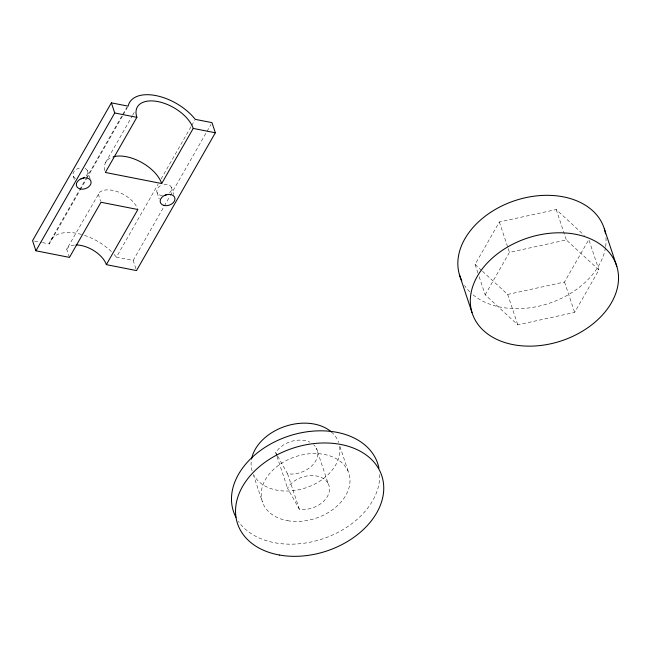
<?xml version="1.0" encoding="UTF-8"?>
<svg xmlns="http://www.w3.org/2000/svg" width="651" height="651" viewBox="0 0 651 651"><rect width="100%" height="100%" fill="white"/><g stroke="black" fill="none" stroke-linecap="round" stroke-linejoin="round"><path stroke-width="0.49" stroke-dasharray="3.25 2.44" d="M51.03 239.82L79.137 190.662M79.642 189.783L85.663 179.253M86.168 178.374L126.831 107.277M42.413 242.603L49.321 243.962L79.943 190.417M80.447 189.539L86.469 179.009M86.974 178.13L122.616 115.805M123.12 114.926L127.637 107.033M105.584 162.563L132.104 116.195M132.609 115.317L135.107 110.947M69.462 257.389L66.719 249.146L99.57 192.33A22.801 12.532 29.8 0 1 119.817 192.606A22.801 12.532 29.8 0 1 137.556 208.645M135.921 268.741L133.162 260.449L116.399 257.153L158.063 184.298M161.074 179.033L191.199 126.367M191.703 125.488L194.714 120.223M133.162 260.449L163.792 206.904M164.288 206.025L169.813 196.374M170.318 195.495L210.981 124.398M477.924 272.964L475.084 264.42L499.358 221.975L556.223 209.549L584.37 235.475M485.19 294.805L509.464 252.36L566.329 239.934L598.92 269.953L574.646 312.399L517.781 324.825L485.19 294.805L479.185 276.765M482.489 271.247L507.674 294.439L564.539 282.013L588.813 239.568L598.92 269.953M276.683 455.545L275.731 452.673L278.498 449.011A22.801 16.234 -18.4 0 1 309.835 442.159M328.194 483.66A22.801 16.234 -18.4 0 1 303.35 509.554L299.346 509.22L287.522 488.12L290.289 484.458A22.801 16.234 -18.4 0 1 328.194 483.66L316.402 448.213M66.719 249.146L68.038 247.453A22.801 12.532 29.8 0 1 75.28 245.012M277.7 456.188L287.555 473.773L291.558 474.107A22.801 16.234 -18.4 0 0 314.205 463.195A22.801 16.234 -18.4 0 0 313.741 444.771M34.519 241.049L41.428 242.408M475.084 264.42L481.748 270.564M275.731 452.673L277.204 455.309M556.223 209.549L566.329 239.934M564.539 282.013L574.646 312.399M499.358 221.975L507.886 247.616M508.203 248.56L509.464 252.36M507.674 294.439L517.781 324.825M339.912 446.383L348.757 472.968M287.555 473.773L299.346 509.22M277 456.506L287.522 488.12M171.294 187.219L173.744 194.584M253.28 474.489L262.434 502.027M157.086 192.574L159.226 199.019M98.244 194.022L100.677 201.346M87.315 170.44L90.383 179.652M73.376 176.372L74.906 180.978M379.688 474.612A76.004 54.123 -18.4 0 1 322.448 538.922A76.004 54.123 -18.4 0 1 238.347 521.272M339.643 446.716A45.537 32.428 -18.4 0 1 305.937 487.802A45.537 32.428 -18.4 0 1 254.061 475.523M252.067 470.836A45.537 32.428 -18.4 0 1 251.611 458.784M331.359 431.938A45.537 32.428 -18.4 0 1 338.65 442.582M605.967 237.639A76.004 54.123 -18.4 0 1 605.601 246.77M605.454 247.697A76.004 54.123 -18.4 0 1 549.542 303.179A76.004 54.123 -18.4 0 1 471.104 293.137M469.753 291.843A76.004 54.123 -18.4 0 1 464.513 285.496M85.126 168.422A7.6 5.411 -18.4 0 1 86.005 176.112M75.565 178.39A7.6 5.411 -18.4 0 1 73.636 172.092A7.6 5.411 -18.4 0 1 81.652 167.738M163.995 184.379A7.6 5.411 -18.4 0 1 170.961 186.585A7.6 5.411 -18.4 0 1 169.569 192.883M162.457 195.56A7.6 5.411 -18.4 0 1 156.785 191.191A7.6 5.411 -18.4 0 1 162.083 184.9M104.835 170.627A31.923 17.544 29.8 0 1 112.42 157.086M49.321 243.962A40.932 22.492 29.8 0 1 82.612 234.767M84.451 235.353A40.932 22.492 29.8 0 1 111.5 251.709M114.088 254.403A40.932 22.492 29.8 0 1 116.399 257.153M287.612 520.694A45.537 32.428 -18.4 0 0 349.75 477.102A45.537 32.428 -18.4 0 0 279.425 464.7A45.537 32.428 -18.4 0 0 287.612 520.694"/><path stroke-width="0.98" d="M106.349 264.64L136.531 270.58L215.351 132.771L211.982 122.64L195.219 119.345A40.932 22.492 29.8 0 0 155.971 95.607A40.932 22.492 29.8 0 0 128.141 106.154L111.37 102.85L32.55 240.667L35.919 250.79L69.462 257.389L100.986 202.266L137.874 209.516L106.349 264.64A22.801 12.532 29.8 0 0 76.037 244.988M35.919 250.79L114.739 112.981L111.37 102.85M193.217 128.418A31.923 17.544 29.8 0 0 157.973 101.605A31.923 17.544 29.8 0 0 136.873 117.335L105.348 172.458L161.692 183.541L193.217 128.418L215.351 132.771M114.739 112.981L136.873 117.335M604.356 228.9L616.822 266.381A76.004 54.123 -18.4 0 1 521.915 345.844A76.004 54.123 -18.4 0 1 494.508 256.185A76.004 54.123 -18.4 0 1 616.822 266.381M459.541 275.088L472.008 312.561M235.971 517.325A76.004 54.123 -18.4 0 1 287.482 436.495A76.004 54.123 -18.4 0 1 378.947 468.134M251.611 458.784A45.537 32.428 -18.4 0 1 285.04 426.413A45.537 32.428 -18.4 0 1 331.359 431.938M461.771 280.736A76.004 54.123 -18.4 0 1 515.454 200.451A76.004 54.123 -18.4 0 1 605.52 233.839M84.573 177.308A7.6 5.411 -18.4 0 1 80.968 178.838M166.298 194.893A7.6 5.411 -18.4 0 1 164.386 195.414M113.307 156.81A31.923 17.544 29.8 0 1 161.692 183.541M279.629 555.059A76.004 54.123 -18.4 0 0 383.333 482.293A76.004 54.123 -18.4 0 0 265.958 461.6A76.004 54.123 -18.4 0 0 279.629 555.059M80.561 189.05A7.6 5.411 -18.4 0 0 91.099 181.922A7.6 5.411 -18.4 0 0 79.479 179.635A7.6 5.411 -18.4 0 0 80.561 189.05M164.019 205.456A7.6 5.411 -18.4 0 0 174.973 198.726A7.6 5.411 -18.4 0 0 163.686 195.894A7.6 5.411 -18.4 0 0 164.019 205.456"/></g></svg>
